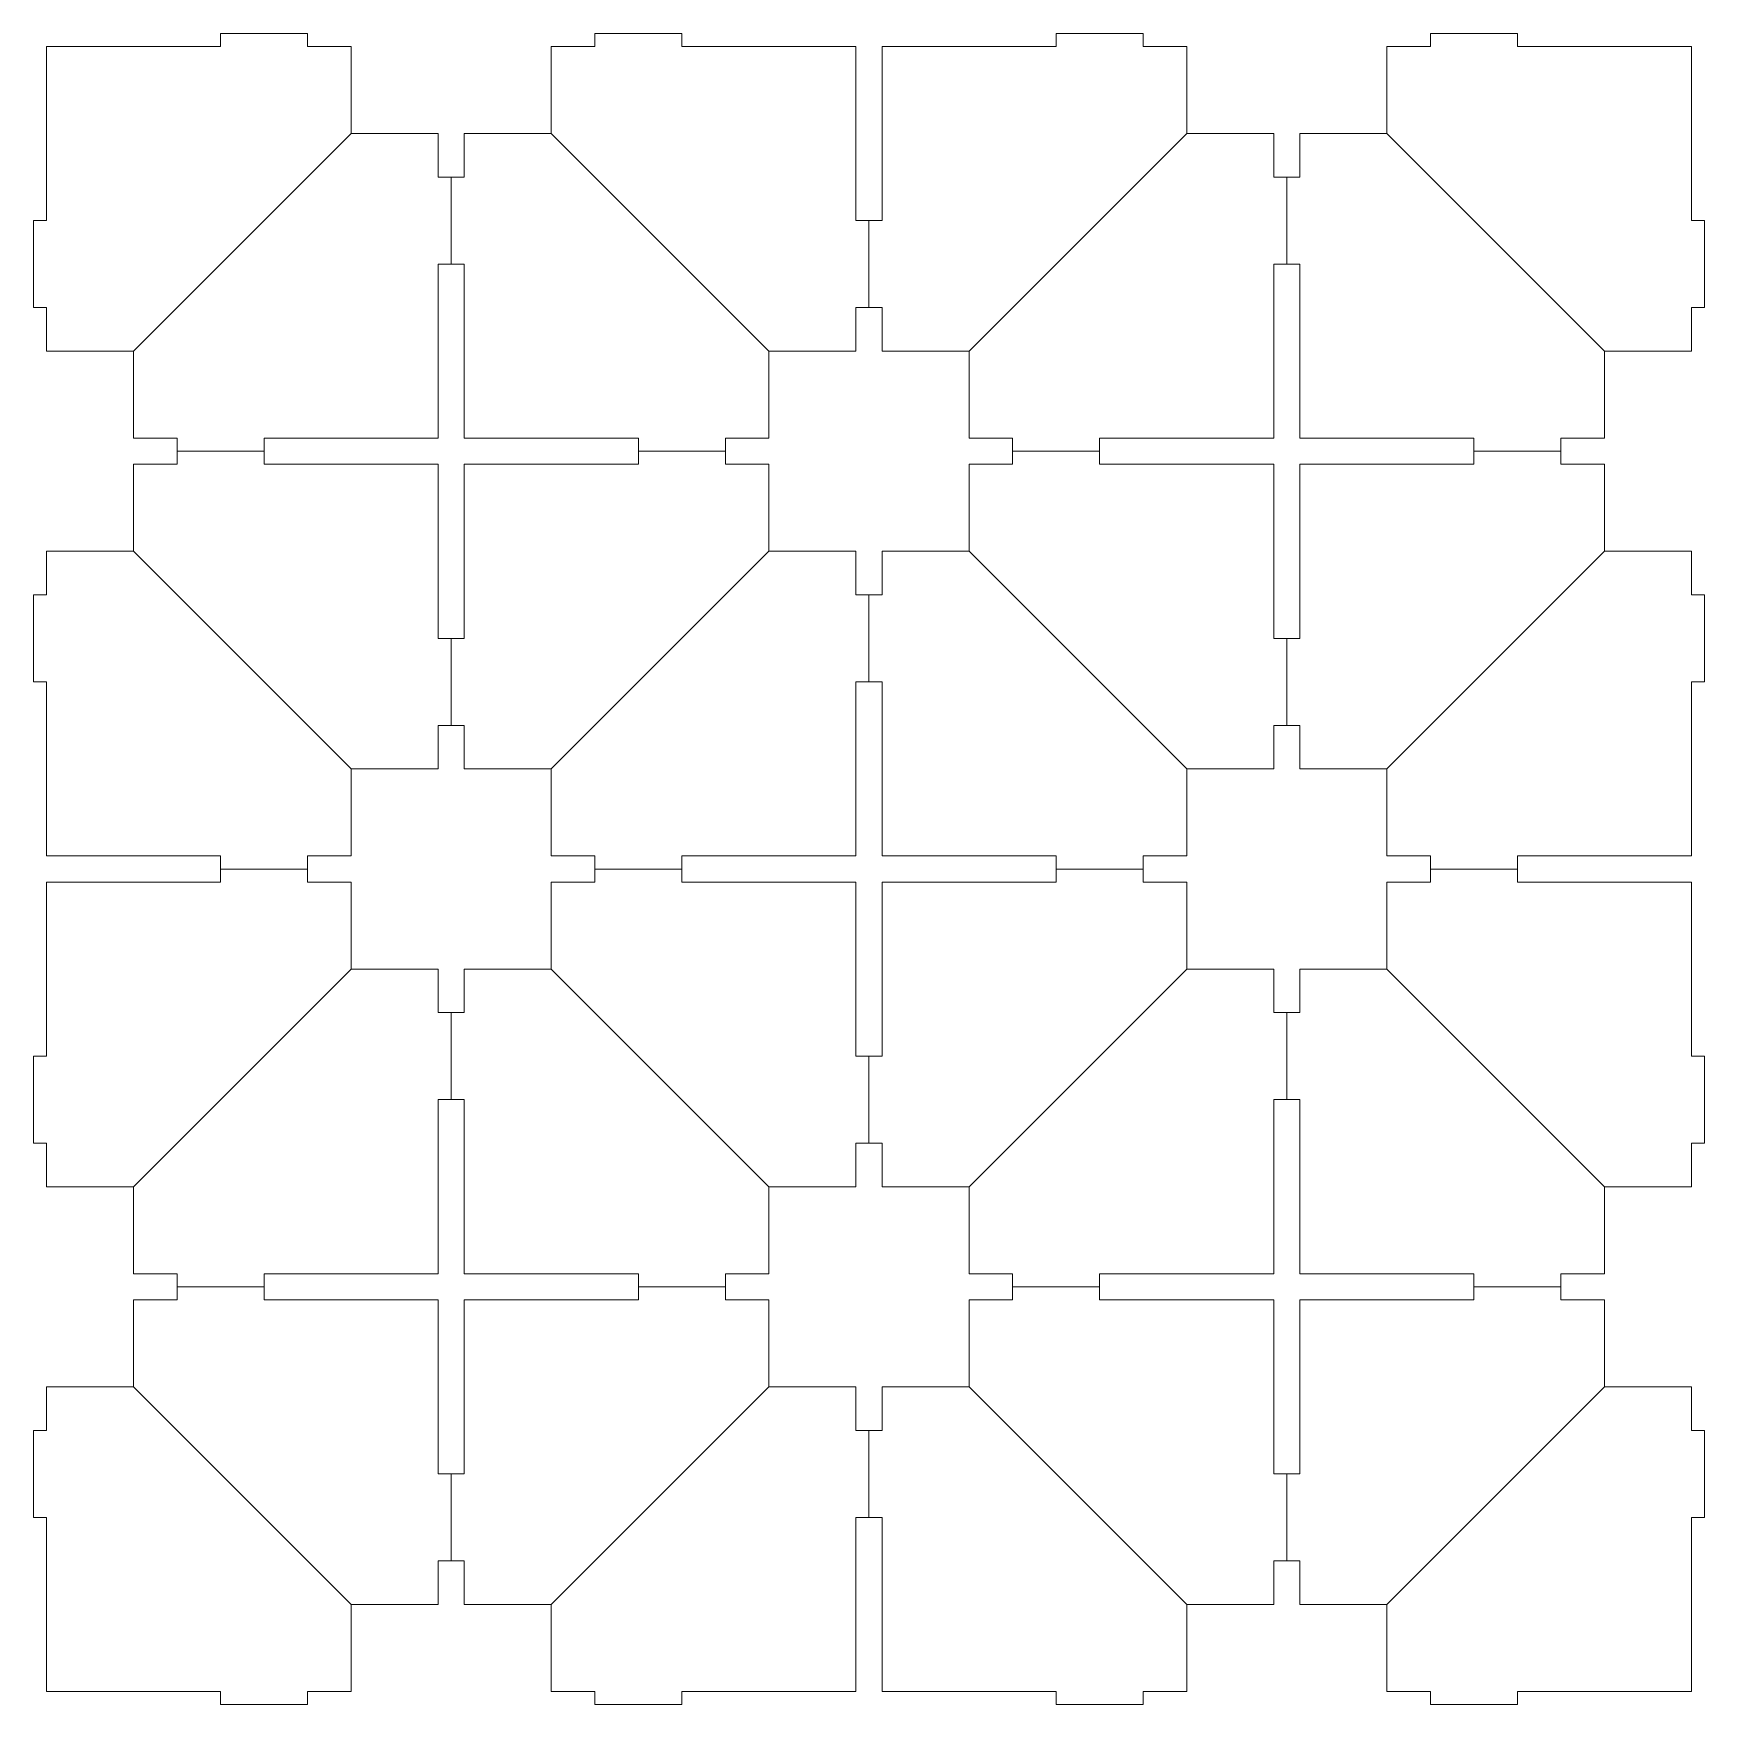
# Model space of a CAD drawing. Header units: millimetres. Extents: x -300 to 273, y -150 to 58.
# Drawn here: x 80.6 to 272.6, y -149.8 to 42.2 of the extents above; entities that cross this region are included whole.
import ezdxf

# ---------------------------------------------------------------- set-up
doc = ezdxf.new("R2010")
doc.units = ezdxf.units.MM
doc.header["$MEASUREMENT"] = 0
doc.layers.add('Layer 1', color=7, linetype='Continuous')

msp = doc.modelspace()

# ---------------------------------------------------------------- linework, layer by layer
at = {"layer": 'Layer 1', "lineweight": 9}
for points in [[(128.5527, -123.3387), (130.0527, -123.3387), (130.0527, -103.3387), (150.0527, -103.3387), (150.0527, -101.8388), (150.0527, -100.3389), (130.0527, -100.3389), (130.0527, -80.3389), (128.5527, -80.3389), (127.0527, -80.3389), (127.0527, -100.3389), (107.0527, -100.3389), (107.0527, -101.8388), (107.0527, -103.3387), (127.0527, -103.3387), (127.0527, -123.3387), (128.5527, -123.3387), (128.5527, -133.3387), (127.0527, -133.3387), (127.0527, -138.3387), (117.0527, -138.3387), (117.0527, -148.3387), (112.0527, -148.3387), (112.0527, -149.8387), (102.0527, -149.8387), (102.0527, -148.3387), (82.0527, -148.3387), (82.0527, -128.3387), (80.5527, -128.3387), (80.5527, -118.3387), (82.0527, -118.3387), (82.0527, -113.3387), (92.0527, -113.3387), (92.0527, -103.3387), (97.0527, -103.3387), (97.0527, -101.8388), (97.0527, -100.3389), (92.0527, -100.3389), (92.0527, -90.3389), (82.0527, -90.3389), (82.0527, -85.3389), (80.5527, -85.3389), (80.5527, -75.3389), (82.0527, -75.3389), (82.0527, -55.3389), (102.0527, -55.3389), (102.0527, -53.8389), (102.0527, -52.3389), (82.0527, -52.3389), (82.0527, -32.3389), (80.5527, -32.3389), (80.5527, -22.3389), (82.0527, -22.3389), (82.0527, -17.3389), (92.0527, -17.3389), (92.0527, -7.3389), (97.0527, -7.3389), (97.0527, -5.839), (97.0527, -4.3391), (92.0527, -4.3391), (92.0527, 5.6609), (82.0527, 5.6609), (82.0527, 10.6609), (80.5527, 10.6609), (80.5527, 20.6609), (82.0527, 20.6609), (82.0527, 40.6609), (102.0527, 40.6609), (102.0527, 42.1609), (112.0527, 42.1609), (112.0527, 40.6609), (117.0527, 40.6609), (117.0527, 30.6609), (127.0527, 30.6609), (127.0527, 25.6609), (128.5527, 25.6609), (130.0527, 25.6609), (130.0527, 30.6609), (140.0527, 30.6609), (140.0527, 40.6609), (145.0527, 40.6609), (145.0527, 42.1609), (155.0527, 42.1609), (155.0527, 40.6609), (175.0527, 40.6609), (175.0527, 20.6609), (176.5527, 20.6609), (178.0527, 20.6609), (178.0527, 40.6609), (198.0527, 40.6609), (198.0527, 42.1609), (208.0527, 42.1609), (208.0527, 40.6609), (213.0527, 40.6609), (213.0527, 30.6609), (223.0527, 30.6609), (223.0527, 25.6609), (224.5527, 25.6609), (226.0527, 25.6609), (226.0527, 30.6609), (236.0527, 30.6609), (236.0527, 40.6609), (241.0527, 40.6609), (241.0527, 42.1609), (251.0527, 42.1609), (251.0527, 40.6609), (271.0527, 40.6609), (271.0527, 20.6609), (272.5527, 20.6609), (272.5527, 10.6609), (271.0527, 10.6609), (271.0527, 5.6609), (261.0527, 5.6609), (261.0527, -4.3391), (256.0527, -4.3391), (256.0527, -5.839), (256.0527, -7.3389), (261.0527, -7.3389), (261.0527, -17.3389), (271.0527, -17.3389), (271.0527, -22.3389), (272.5527, -22.3389), (272.5527, -32.3389), (271.0527, -32.3389), (271.0527, -52.3389), (251.0527, -52.3389), (251.0527, -53.8389), (251.0527, -55.3389), (271.0527, -55.3389), (271.0527, -75.3389), (272.5527, -75.3389), (272.5527, -85.3389), (271.0527, -85.3389), (271.0527, -90.3389), (261.0527, -90.3389), (261.0527, -100.3389), (256.0527, -100.3389), (256.0527, -101.8388), (256.0527, -103.3387), (261.0527, -103.3387), (261.0527, -113.3387), (271.0527, -113.3387), (271.0527, -118.3387), (272.5527, -118.3387), (272.5527, -128.3387), (271.0527, -128.3387), (271.0527, -148.3387), (251.0527, -148.3387), (251.0527, -149.8387), (241.0527, -149.8387), (241.0527, -148.3387), (236.0527, -148.3387), (236.0527, -138.3387), (226.0527, -138.3387), (226.0527, -133.3387), (224.5527, -133.3387)], [(117.0527, 30.6609), (92.0527, 5.6609)], [(176.5527, 10.6609), (178.0527, 10.6609), (178.0527, 5.6609), (188.0527, 5.6609), (213.0527, 30.6609)], [(236.0527, 30.6609), (261.0527, 5.6609)], [(188.0527, 5.6609), (188.0527, -4.3391), (193.0527, -4.3391), (193.0527, -5.8391), (203.0527, -5.8391)], [(193.0527, -5.8389), (193.0527, -7.3389), (188.0527, -7.3389), (188.0527, -17.3389)], [(92.0527, -90.3389), (117.0527, -65.3389), (117.0527, -55.3389), (112.0527, -55.3389), (112.0527, -53.8389), (112.0527, -52.3389), (117.0527, -52.3389), (117.0527, -42.3389), (92.0527, -17.3389)], [(176.5527, -85.3389), (178.0527, -85.3389), (178.0527, -90.3389), (188.0527, -90.3389), (213.0527, -65.3389), (213.0527, -55.3389), (208.0527, -55.3389), (208.0527, -53.8389), (208.0527, -52.3389), (213.0527, -52.3389), (213.0527, -42.3389), (188.0527, -17.3389), (178.0527, -17.3389), (178.0527, -22.3389), (176.5527, -22.3389)], [(261.0527, -90.3389), (236.0527, -65.3389), (236.0527, -55.3389), (241.0527, -55.3389), (241.0527, -53.8389), (241.0527, -52.3389), (236.0527, -52.3389), (236.0527, -42.3389), (261.0527, -17.3389)], [(224.5527, -123.3387), (226.0527, -123.3387), (226.0527, -103.3387), (246.0527, -103.3387), (246.0527, -101.8388), (246.0527, -100.3389), (226.0527, -100.3389), (226.0527, -80.3389), (224.5527, -80.3389), (223.0527, -80.3389), (223.0527, -100.3389), (203.0527, -100.3389), (203.0527, -101.8388), (203.0527, -103.3387), (223.0527, -103.3387), (223.0527, -123.3387), (224.5527, -123.3387), (224.5527, -133.3387), (223.0527, -133.3387), (223.0527, -138.3387), (213.0527, -138.3387), (213.0527, -148.3387), (208.0527, -148.3387), (208.0527, -149.8387), (198.0527, -149.8387), (198.0527, -148.3387), (178.0527, -148.3387), (178.0527, -128.3387), (176.5527, -128.3387), (175.0527, -128.3387), (175.0527, -148.3387), (155.0527, -148.3387), (155.0527, -149.8387), (145.0527, -149.8387), (145.0527, -148.3387), (140.0527, -148.3387), (140.0527, -138.3387), (130.0527, -138.3387), (130.0527, -133.3387), (128.5527, -133.3387)], [(117.0527, -138.3387), (92.0527, -113.3387)], [(176.5527, -128.3387), (176.5527, -118.3387), (175.0527, -118.3387), (175.0527, -113.3387), (165.0527, -113.3387), (140.0527, -138.3387)], [(176.5527, -118.3387), (178.0527, -118.3387), (178.0527, -113.3387), (188.0527, -113.3387), (213.0527, -138.3387)], [(236.0527, -138.3387), (261.0527, -113.3387)]]:
    msp.add_lwpolyline(points, dxfattribs=at)
at = {"layer": 'Layer 1', "color": 240, "lineweight": 9}
for points in [[(176.5527, 20.6609), (176.5527, 10.6609), (175.0527, 10.6609), (175.0527, 5.6609), (165.0527, 5.6609), (140.0527, 30.6609)], [(128.5527, 25.6609), (128.5527, 15.6609)], [(224.5527, 25.6609), (224.5527, 15.6609)], [(150.0527, -5.8389), (150.0527, -4.3391), (130.0527, -4.3391), (130.0527, 15.6609), (128.5527, 15.6609), (127.0527, 15.6609), (127.0527, -4.3391), (107.0527, -4.3391), (107.0527, -5.839), (107.0527, -7.3389), (127.0527, -7.3389), (127.0527, -27.3389), (128.5527, -27.3389), (130.0527, -27.3389), (130.0527, -7.3389), (150.0527, -7.3389), (150.0527, -5.8389)], [(246.0527, -5.8389), (246.0527, -4.3391), (226.0527, -4.3391), (226.0527, 15.6609), (224.5527, 15.6609), (223.0527, 15.6609), (223.0527, -4.3391), (203.0527, -4.3391), (203.0527, -5.839), (203.0527, -7.3389), (223.0527, -7.3389), (223.0527, -27.3389), (224.5527, -27.3389), (226.0527, -27.3389), (226.0527, -7.3389), (246.0527, -7.3389), (246.0527, -5.8389)], [(165.0527, 5.6609), (165.0527, -4.3391), (160.0527, -4.3391), (160.0527, -5.8391), (150.0527, -5.8391)], [(160.0527, -5.8389), (160.0527, -7.3389), (165.0527, -7.3389), (165.0527, -17.3389)], [(176.5527, -75.3389), (176.5527, -85.3389), (175.0527, -85.3389), (175.0527, -90.3389), (165.0527, -90.3389), (140.0527, -65.3389), (140.0527, -55.3389), (145.0527, -55.3389), (145.0527, -53.8389), (145.0527, -52.3389), (140.0527, -52.3389), (140.0527, -42.3389), (165.0527, -17.3389), (175.0527, -17.3389), (175.0527, -22.3389), (176.5527, -22.3389), (176.5527, -32.3389)], [(128.5527, -27.3389), (128.5527, -37.3389), (127.0527, -37.3389), (127.0527, -42.3389), (117.0527, -42.3389)], [(224.5527, -27.3389), (224.5527, -37.3389), (223.0527, -37.3389), (223.0527, -42.3389), (213.0527, -42.3389)], [(198.0527, -52.3389), (178.0527, -52.3389), (178.0527, -32.3389), (176.5527, -32.3389), (175.0527, -32.3389), (175.0527, -52.3389), (155.0527, -52.3389), (155.0527, -53.8389), (155.0527, -55.3389), (175.0527, -55.3389), (175.0527, -75.3389), (176.5527, -75.3389), (178.0527, -75.3389), (178.0527, -55.3389), (198.0527, -55.3389), (198.0527, -53.8389), (198.0527, -52.3389)], [(128.5527, -37.3389), (130.0527, -37.3389), (130.0527, -42.3389), (140.0527, -42.3389)], [(224.5527, -37.3389), (226.0527, -37.3389), (226.0527, -42.3389), (236.0527, -42.3389)], [(102.0527, -53.8389), (112.0527, -53.8389)], [(155.0527, -53.8389), (145.0527, -53.8389)], [(198.0527, -53.8389), (208.0527, -53.8389)], [(251.0527, -53.8389), (241.0527, -53.8389)], [(128.5527, -80.3389), (128.5527, -70.3389), (127.0527, -70.3389), (127.0527, -65.3389), (117.0527, -65.3389)], [(128.5527, -70.3389), (130.0527, -70.3389), (130.0527, -65.3389), (140.0527, -65.3389)], [(224.5527, -80.3389), (224.5527, -70.3389), (223.0527, -70.3389), (223.0527, -65.3389), (213.0527, -65.3389)], [(224.5527, -70.3389), (226.0527, -70.3389), (226.0527, -65.3389), (236.0527, -65.3389)], [(165.0527, -90.3389), (165.0527, -100.3389), (160.0527, -100.3389), (160.0527, -101.8389), (150.0527, -101.8389)], [(188.0527, -90.3389), (188.0527, -100.3389), (193.0527, -100.3389), (193.0527, -101.8389), (203.0527, -101.8389)], [(160.0527, -101.8387), (160.0527, -103.3387), (165.0527, -103.3387), (165.0527, -113.3387)], [(193.0527, -101.8387), (193.0527, -103.3387), (188.0527, -103.3387), (188.0527, -113.3387)]]:
    msp.add_lwpolyline(points, dxfattribs=at)
at = {"layer": 'Layer 1', "color": 240, "lineweight": 18}
for points in [[(97.0527, -5.8391), (107.0527, -5.8391)], [(97.0527, -101.8389), (107.0527, -101.8389)], [(256.0527, -101.8389), (246.0527, -101.8389)]]:
    msp.add_lwpolyline(points, dxfattribs=at)
at = {"layer": 'Layer 1', "color": 250, "lineweight": 18}
msp.add_lwpolyline([(256.0527, -5.8391), (246.0527, -5.8391)], dxfattribs=at)

doc.saveas('drawing.dxf')
